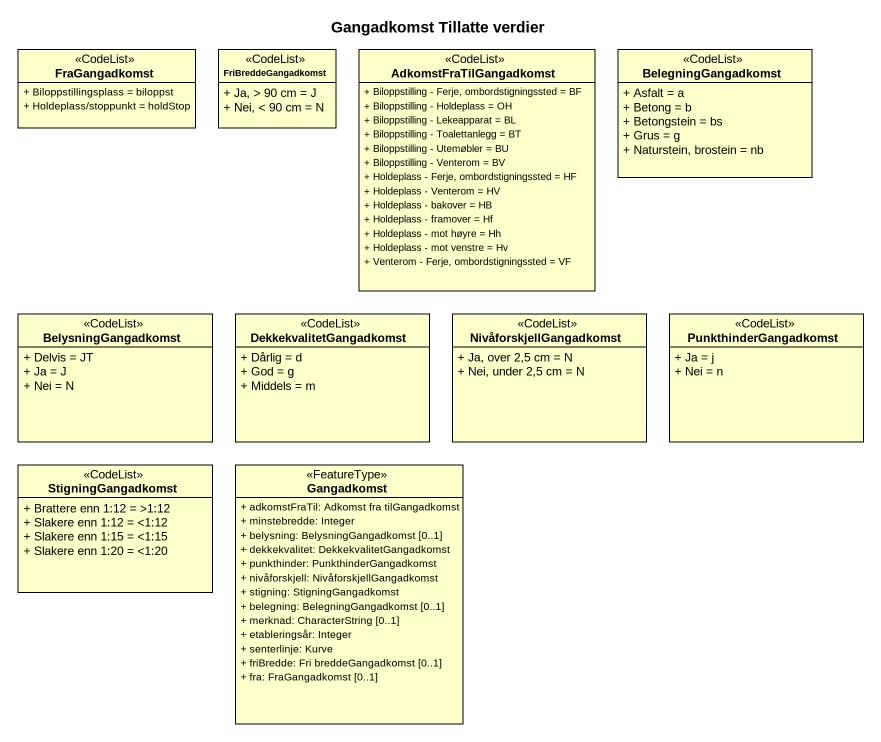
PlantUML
@startuml
title Gangadkomst Tillatte verdier
hide circle
hide empty members
skinparam classAttributeIconSize 0
class FraGangadkomst <<CodeList>> {
  + Biloppstillingsplass = biloppst
  + Holdeplass/stoppunkt = holdStop
}
class FriBreddeGangadkomst <<CodeList>> {
  + Ja, > 90 cm = J
  + Nei, < 90 cm = N
}
class AdkomstFraTilGangadkomst <<CodeList>> {
  + Biloppstilling - Ferje, ombordstigningssted = BF
  + Biloppstilling - Holdeplass = OH
  + Biloppstilling - Lekeapparat = BL
  + Biloppstilling - Toalettanlegg = BT
  + Biloppstilling - Utemøbler = BU
  + Biloppstilling - Venterom = BV
  + Holdeplass - Ferje, ombordstigningssted = HF
  + Holdeplass - Venterom = HV
  + Holdeplass - bakover = HB
  + Holdeplass - framover = Hf
  + Holdeplass - mot høyre = Hh
  + Holdeplass - mot venstre = Hv
  + Venterom - Ferje, ombordstigningssted = VF
}
class BelegningGangadkomst <<CodeList>> {
  + Asfalt = a
  + Betong = b
  + Betongstein = bs
  + Grus = g
  + Naturstein, brostein = nb
}
class BelysningGangadkomst <<CodeList>> {
  + Delvis = JT
  + Ja = J
  + Nei = N
}
class DekkekvalitetGangadkomst <<CodeList>> {
  + Dårlig = d
  + God = g
  + Middels = m
}
class NivåforskjellGangadkomst <<CodeList>> {
  + Ja, over 2,5 cm = N
  + Nei, under 2,5 cm = N
}
class PunkthinderGangadkomst <<CodeList>> {
  + Ja = j
  + Nei = n
}
class StigningGangadkomst <<CodeList>> {
  + Brattere enn 1:12 = >1:12
  + Slakere enn 1:12 = <1:12
  + Slakere enn 1:15 = <1:15
  + Slakere enn 1:20 = <1:20
}
class Gangadkomst <<FeatureType>> {
  + adkomstFraTil: Adkomst fra tilGangadkomst
  + minstebredde: Integer
  + belysning: BelysningGangadkomst [0..1]
  + dekkekvalitet: DekkekvalitetGangadkomst
  + punkthinder: PunkthinderGangadkomst
  + nivåforskjell: NivåforskjellGangadkomst
  + stigning: StigningGangadkomst
  + belegning: BelegningGangadkomst [0..1]
  + merknad: CharacterString [0..1]
  + etableringsår: Integer
  + senterlinje: Kurve
  + friBredde: Fri breddeGangadkomst [0..1]
  + fra: FraGangadkomst [0..1]
}
@enduml
